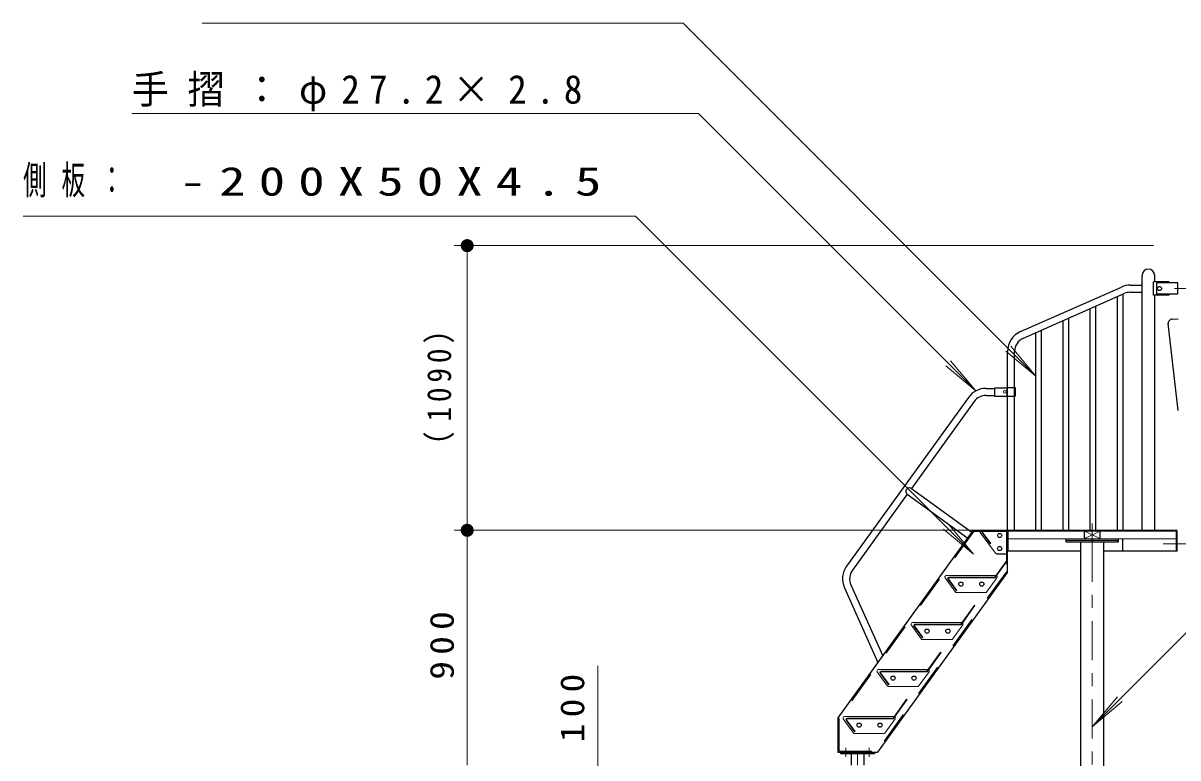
# Model space of a CAD drawing. Units: millimetres on the paper, scale 1:50. Extents: x -365 to 0, y 0 to 257.
# Drawn here: x -317.1 to -228.6, y 114.4 to 170.7 of the extents above; entities that cross this region are included whole.
import ezdxf

# ---------------------------------------------------------------- set-up
doc = ezdxf.new("R2010")
doc.units = ezdxf.units.MM
doc.linetypes.add('USER1', pattern=[4.5, 2.5, -2])
doc.linetypes.add('USER2', pattern=[6, 3, -1, 1, -1])
doc.layers.add('LY_1', color=7, linetype='Continuous', lineweight=13)
doc.styles.add('ＭＳ ゴシック', font='')
doc.styles.get('ＭＳ ゴシック').set_extended_font_data('MS Gothic')

# ---------------------------------------------------------------- blocks, each defined once
blk = doc.blocks.new('filled_dot')
at = {"color": 0, "linetype": 'Continuous', "lineweight": -2, "const_width": 1.25}
blk.add_lwpolyline([(-0.625, 0, 1), (0.625, 0, 1)], format="xyb", close=True, dxfattribs=at)

msp = doc.modelspace()

# ---------------------------------------------------------------- linework, layer by layer
at = {"layer": 'LY_1'}
for p, q in [((-303.338, 170.653), (-266.473, 170.653)), ((-266.473, 170.653), (-239.432, 143.612)), ((-308.732, 163.737), (-265.291, 163.737)), ((-265.291, 163.737), (-244.043, 142.49)), ((-317.056, 155.872), (-270.12, 155.872)), ((-270.12, 155.872), (-244.218, 129.97)), ((-230.433, 153.61), (-284.022, 153.61)), ((-283.022, 131.81), (-283.022, 153.61)), ((-239.432, 143.612), (-241.73, 145.54)), ((-239.432, 143.612), (-241.36, 145.91)), ((-205.975, 145.906), (-235.113, 116.768)), ((-244.043, 142.49), (-246.341, 144.418)), ((-244.043, 142.49), (-245.972, 144.788)), ((-244.218, 129.97), (-246.516, 131.898)), ((-244.218, 129.97), (-246.146, 132.268)), ((-242.613, 131.81), (-284.022, 131.81)), ((-283.022, 113.81), (-283.022, 131.81)), ((-242.543, 130.051), (-243.698, 131.651)), ((-242.932, 130.765), (-243.581, 131.664)), ((-242.895, 130.792), (-243.543, 131.691)), ((-243.506, 131.764), (-241.705, 131.764)), ((-241.567, 131.164), (-228.659, 131.164)), ((-235.676, 131.182), (-234.55, 131.745)), ((-234.55, 131.182), (-235.676, 131.745)), ((-242.932, 130.765), (-242.895, 130.792)), ((-241.613, 129.574), (-242.584, 128.229)), ((-241.613, 129.495), (-242.547, 128.202)), ((-246.318, 128.338), (-242.506, 128.338)), ((-245.605, 127.079), (-246.399, 128.179)), ((-245.532, 127.165), (-246.181, 128.064)), ((-245.495, 127.192), (-246.143, 128.091)), ((-246.106, 128.21), (-242.622, 128.21)), ((-246.106, 128.164), (-242.622, 128.164)), ((-242.428, 128.179), (-243.223, 127.079)), ((-245.532, 127.165), (-245.495, 127.192)), ((-245.524, 127.038), (-243.304, 127.038)), ((-244.144, 126.069), (-245.184, 124.629)), ((-244.107, 126.042), (-245.147, 124.602)), ((-244.144, 126.069), (-244.107, 126.042)), ((-248.205, 123.479), (-248.999, 124.579)), ((-248.918, 124.738), (-245.106, 124.738)), ((-248.132, 123.565), (-248.781, 124.464)), ((-248.095, 123.592), (-248.743, 124.491)), ((-248.706, 124.61), (-245.222, 124.61)), ((-248.706, 124.564), (-245.222, 124.564)), ((-245.028, 124.579), (-245.823, 123.479)), ((-248.132, 123.565), (-248.095, 123.592)), ((-248.124, 123.438), (-245.904, 123.438)), ((-246.744, 122.469), (-247.784, 121.029)), ((-246.707, 122.442), (-247.747, 121.002)), ((-246.744, 122.469), (-246.707, 122.442)), ((-273.022, 111.81), (-273.022, 121.436)), ((-250.805, 119.879), (-251.599, 120.979)), ((-251.518, 121.138), (-247.706, 121.138)), ((-250.732, 119.966), (-251.381, 120.864)), ((-250.695, 119.992), (-251.343, 120.891)), ((-251.306, 121.01), (-247.822, 121.01)), ((-251.306, 120.964), (-247.822, 120.964)), ((-247.628, 120.979), (-248.423, 119.879)), ((-250.732, 119.966), (-250.695, 119.992)), ((-250.724, 119.838), (-248.504, 119.838)), ((-249.344, 118.869), (-250.384, 117.429)), ((-249.307, 118.842), (-250.347, 117.402)), ((-249.344, 118.869), (-249.307, 118.842)), ((-235.113, 116.768), (-233.185, 119.066)), ((-235.113, 116.768), (-232.815, 118.697)), ((-253.405, 116.279), (-254.199, 117.379)), ((-254.118, 117.538), (-250.306, 117.538)), ((-253.332, 116.366), (-253.981, 117.264)), ((-253.295, 116.392), (-253.943, 117.291)), ((-253.906, 117.41), (-250.422, 117.41)), ((-253.906, 117.364), (-250.422, 117.364)), ((-250.228, 117.379), (-251.023, 116.279)), ((-253.332, 116.366), (-253.295, 116.392)), ((-253.324, 116.238), (-251.104, 116.238))]:
    msp.add_line(p, q, dxfattribs=at)
at = {"layer": 'LY_1', "lineweight": 25}
for p, q in [((-232.212, 150.582), (-231.299, 150.582)), ((-231.299, 131.81), (-231.299, 151.324)), ((-229.213, 150.828), (-230.413, 150.828)), ((-230.413, 149.828), (-230.413, 150.828)), ((-230.327, 150.828), (-230.327, 151.324)), ((-230.173, 149.888), (-230.173, 150.768)), ((-228.573, 150.768), (-230.173, 150.768)), ((-229.213, 150.768), (-229.213, 150.828)), ((-228.573, 149.888), (-228.573, 150.768)), ((-240.616, 147.027), (-232.887, 150.439)), ((-240.396, 146.529), (-232.668, 149.941)), ((-233.196, 131.81), (-233.196, 149.708)), ((-232.762, 131.81), (-232.762, 149.9)), ((-232.212, 150.038), (-231.299, 150.038)), ((-229.213, 149.828), (-230.413, 149.828)), ((-230.327, 131.81), (-230.327, 149.828)), ((-228.573, 149.888), (-230.173, 149.888)), ((-229.213, 149.828), (-229.213, 149.888)), ((-235.275, 131.81), (-235.275, 148.79)), ((-234.841, 131.81), (-234.841, 148.982)), ((-237.353, 131.81), (-237.353, 147.873)), ((-236.919, 131.81), (-236.919, 148.064)), ((-228.972, 147.975), (-228.525, 147.999)), ((-239.432, 131.81), (-239.432, 146.955)), ((-238.998, 131.81), (-238.998, 147.147)), ((-228.537, 140.993), (-229.299, 147.658)), ((-241.613, 131.81), (-241.613, 145.497)), ((-241.069, 131.81), (-241.069, 145.497)), ((-243.257, 142.682), (-242.613, 142.682)), ((-242.613, 142.73), (-241.661, 142.73)), ((-242.613, 142.73), (-242.613, 142.09)), ((-241.661, 142.74), (-241.021, 142.74)), ((-241.661, 142.74), (-241.661, 142.08)), ((-241.021, 142.74), (-241.021, 142.08)), ((-244.612, 141.989), (-253.942, 129.071)), ((-244.171, 141.67), (-248.978, 135.015)), ((-243.257, 142.138), (-242.613, 142.138)), ((-242.613, 142.09), (-241.661, 142.09)), ((-241.661, 142.08), (-241.021, 142.08)), ((-249.296, 134.574), (-253.501, 128.752)), ((-249.302, 134.566), (-244.662, 131.215)), ((-248.983, 135.007), (-244.344, 131.656)), ((-244.234, 131.81), (-254.613, 117.438)), ((-244.234, 131.81), (-241.705, 131.81)), ((-241.659, 131.718), (-241.659, 130.21)), ((-241.613, 128.606), (-241.613, 131.724)), ((-241.567, 130.21), (-241.567, 131.724)), ((-241.527, 131.81), (-228.699, 131.81)), ((-241.527, 131.764), (-228.699, 131.764)), ((-237.113, 131.044), (-237.113, 131.164)), ((-237.113, 130.924), (-237.113, 131.044)), ((-237.113, 131.044), (-233.113, 131.044)), ((-235.713, 131.256), (-235.713, 131.672)), ((-234.513, 131.256), (-234.513, 131.672)), ((-233.113, 131.044), (-233.113, 131.164)), ((-233.113, 130.924), (-233.113, 131.044)), ((-232.779, 130.21), (-232.779, 131.164)), ((-228.659, 130.21), (-228.659, 131.724)), ((-228.613, 130.21), (-228.613, 131.724)), ((-241.613, 130.21), (-241.659, 130.21)), ((-236.004, 130.21), (-241.567, 130.21)), ((-237.113, 130.924), (-233.113, 130.924)), ((-236.004, 101.81), (-236.004, 130.924)), ((-234.222, 101.81), (-234.222, 130.924)), ((-228.613, 130.21), (-234.222, 130.21)), ((-242.462, 130.01), (-241.713, 130.01)), ((-241.613, 128.606), (-251.577, 114.81)), ((-253.616, 127.63), (-251.177, 122.195)), ((-243.198, 128.164), (-245.198, 128.164)), ((-254.112, 127.407), (-251.545, 121.686)), ((-245.798, 124.564), (-247.798, 124.564)), ((-248.398, 120.964), (-250.398, 120.964)), ((-254.613, 117.438), (-254.613, 114.81)), ((-250.998, 117.364), (-252.998, 117.364)), ((-254.613, 114.81), (-251.577, 114.81)), ((-254.413, 114.81), (-254.413, 114.72)), ((-254.413, 114.72), (-251.813, 114.72)), ((-253.599, 114.72), (-253.599, 113.81)), ((-252.627, 114.72), (-252.627, 113.81)), ((-251.813, 114.81), (-251.813, 114.72))]:
    msp.add_line(p, q, dxfattribs=at)
at = {"layer": 'LY_1', "linetype": 'USER2'}
for p, q in [((-225.811, 150.328), (-229.238, 150.328)), ((-235.113, 129.336), (-235.113, 132.702)), ((-227.421, 130.77), (-229.684, 130.77)), ((-235.113, 97.861), (-235.113, 129.336)), ((-254.013, 115.142), (-254.013, 114.449)), ((-252.213, 115.142), (-252.213, 114.449)), ((-253.113, 114.81), (-253.113, 113.81))]:
    msp.add_line(p, q, dxfattribs=at)
at = {"layer": 'LY_1', "linetype": 'USER1'}
for p, q in [((-244.188, 131.72), (-254.523, 117.409)), ((-244.188, 131.72), (-241.703, 131.72)), ((-241.703, 131.72), (-241.703, 128.635)), ((-241.703, 128.635), (-251.623, 114.9)), ((-254.523, 117.409), (-254.523, 114.9)), ((-254.523, 114.9), (-251.623, 114.9))]:
    msp.add_line(p, q, dxfattribs=at)
at = {"layer": 'LY_1', "lineweight": 25}
for centre in [(-229.964, 150.328), (-242.213, 131.41), (-242.213, 130.41), (-245.185, 127.688), (-243.585, 127.688), (-247.785, 124.088), (-246.185, 124.088), (-250.385, 120.488), (-248.785, 120.488), (-252.985, 116.888), (-251.385, 116.888)]:
    msp.add_circle(centre, 0.16, dxfattribs=at)
at = {"layer": 'LY_1'}
msp.add_circle((-241.821, 142.41), 0.1, dxfattribs=at)
at = {"layer": 'LY_1', "lineweight": 25}
for centre, radius, start, end in [((-230.813, 151.324), 0.486, 0, 180), ((-232.212, 148.91), 1.672, 90, 113.82161), ((-232.212, 148.91), 1.128, 90, 113.82161), ((-228.981, 147.658), 0.318, 88.32675, 193.04445), ((-239.941, 145.497), 1.672, 113.82161, 180), ((-239.941, 145.497), 1.128, 113.82161, 180), ((-243.257, 141.01), 1.672, 90, 144.16235), ((-243.257, 141.01), 1.128, 90, 144.16235), ((-249.142, 134.787), 0.272, 54.16222, 234.16248), ((-241.705, 131.718), 0.092, 0, 90), ((-241.527, 131.724), 0.086, 90, 180), ((-241.527, 131.724), 0.04, 90, 180), ((-235.621, 131.672), 0.092, 90, 180), ((-235.621, 131.256), 0.092, 180, 270), ((-234.605, 131.672), 0.092, 0, 90), ((-234.605, 131.256), 0.092, 270, 0), ((-228.699, 131.724), 0.086, 0, 90), ((-228.699, 131.724), 0.04, 0, 90), ((-241.713, 130.11), 0.1, 270, 0), ((-252.586, 128.092), 1.672, 144.16234, 204.16235), ((-252.586, 128.092), 1.128, 144.16234, 204.16235)]:
    msp.add_arc(centre, radius, start, end, dxfattribs=at)
at = {"layer": 'LY_1'}
for centre, radius, start, end in [((-243.617, 131.71), 0.1, 90, 215.83765), ((-243.506, 131.718), 0.092, 90, 215.83765), ((-243.506, 131.718), 0.046, 90, 215.83765), ((-241.705, 131.718), 0.046, 0, 90), ((-242.462, 130.11), 0.1, 215.83765, 270), ((-246.318, 128.238), 0.1, 90, 215.83765), ((-246.106, 128.118), 0.092, 90, 215.83765), ((-246.106, 128.118), 0.046, 90, 215.83765), ((-242.622, 128.256), 0.046, 270, 324.16235), ((-242.622, 128.256), 0.092, 270, 324.16235), ((-242.509, 128.238), 0.1, 324.16235, 59.69902), ((-245.524, 127.138), 0.1, 215.83765, 270), ((-243.304, 127.138), 0.1, 270, 324.16235), ((-248.918, 124.638), 0.1, 90, 215.83765), ((-248.706, 124.518), 0.092, 90, 215.83765), ((-248.706, 124.518), 0.046, 90, 215.83765), ((-245.222, 124.656), 0.046, 270, 324.16235), ((-245.222, 124.656), 0.092, 270, 324.16235), ((-245.109, 124.638), 0.1, 324.16235, 59.69902), ((-248.124, 123.538), 0.1, 215.83765, 270), ((-245.904, 123.538), 0.1, 270, 324.16235), ((-251.518, 121.038), 0.1, 90, 215.83765), ((-251.306, 120.918), 0.092, 90, 215.83765), ((-251.306, 120.918), 0.046, 90, 215.83765), ((-247.822, 121.056), 0.046, 270, 324.16235), ((-247.822, 121.056), 0.092, 270, 324.16235), ((-247.709, 121.038), 0.1, 324.16235, 59.69902), ((-250.724, 119.938), 0.1, 215.83765, 270), ((-248.504, 119.938), 0.1, 270, 324.16235), ((-254.118, 117.438), 0.1, 90, 215.83765), ((-253.906, 117.318), 0.092, 90, 215.83765), ((-253.906, 117.318), 0.046, 90, 215.83765), ((-250.422, 117.456), 0.046, 270, 324.16235), ((-250.422, 117.456), 0.092, 270, 324.16235), ((-250.309, 117.438), 0.1, 324.16235, 59.69902), ((-253.324, 116.338), 0.1, 215.83765, 270), ((-251.104, 116.338), 0.1, 270, 324.16235)]:
    msp.add_arc(centre, radius, start, end, dxfattribs=at)

# ---------------------------------------------------------------- block references
at = {"layer": 'LY_1', "xscale": 0.4, "yscale": 0.4}
for p, rotation in [((-283.022, 153.61), 270), ((-283.022, 131.81), 270), ((-283.022, 131.81), 90)]:
    msp.add_blockref('filled_dot', p, dxfattribs=dict(at, rotation=rotation))

# ---------------------------------------------------------------- texts
at = {"layer": 'LY_1', "char_height": 2.199, "style": 'ＭＳ ゴシック'}
for s, insert, attachment_point in [('\\T1.5;\\W0.95;手摺：φ27.2×2.8', (-308.732, 163.887), 7), ('\\T1.64;\\W0.6;側板：', (-317.056, 158.522), 4), ('\\T1.5;\\W1.35;-200X50X4.5', (-305.056, 158.522), 4)]:
    msp.add_mtext(s, dxfattribs=dict(at, insert=insert, attachment_point=attachment_point))
at = {"layer": 'LY_1', "char_height": 1.833, "attachment_point": 8, "rotation": 90, "style": 'ＭＳ ゴシック'}
for s, insert in [('\\T1.33;\\W0.9;（1090）', (-284.022, 143.12)), ('\\T1.33;\\W1.15;900', (-284.022, 123.226)), ('\\T1.33;\\W1.15;100', (-274.022, 118.436))]:
    msp.add_mtext(s, dxfattribs=dict(at, insert=insert))

doc.saveas('drawing.dxf')
